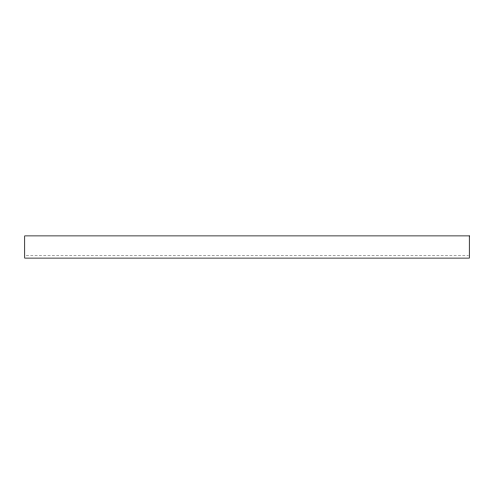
<?xml version="1.0" encoding="UTF-8"?>
<svg xmlns="http://www.w3.org/2000/svg" width="494" height="494" viewBox="0 0 494 494"><rect width="100%" height="100%" fill="white"/><g stroke="black" fill="none" stroke-linecap="round" stroke-linejoin="round"><path stroke-width="0.37" stroke-dasharray="2.47 1.85" d="M26.244 255.559L468.528 255.559"/><path stroke-width="0.74" d="M469.3 235.885L24.7 235.885L24.7 258.115L469.3 258.115L469.3 235.885"/></g></svg>
